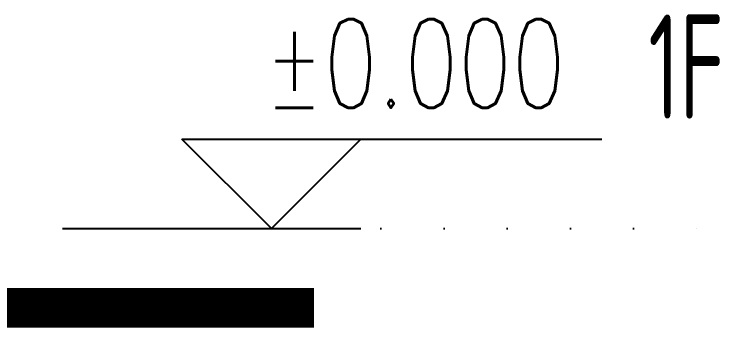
# Model space of a CAD drawing. Header units: millimetres. Extents: x -1048436 to -185795, y -983427 to 400387.
# Drawn here: x -670099 to -666534, y -852910 to -851332 of the extents above; entities that cross this region are included whole.
import ezdxf

# ---------------------------------------------------------------- set-up
doc = ezdxf.new("R2010")
doc.units = ezdxf.units.MM
doc.header["$LTSCALE"] = 500
doc.linetypes.add('DOT', pattern=[6.35, 0, -6.35])
for name, color, linetype in [('DIM_ELEV', 3, 'Continuous'), ('PUB_TEXT', 7, 'Continuous'), ('楼层虚线', 1, 'Continuous')]:
    doc.layers.add(name, color=color, linetype=linetype)
doc.styles.add('_TCH_DIM', font='SIMPLEX', dxfattribs={"bigfont": 'GBCBIG'})
doc.styles.add('XD2008', font='xd-hzs.shx', dxfattribs={"width": 0.7, "bigfont": 'xd-hztxt.shx'})

msp = doc.modelspace()

# ---------------------------------------------------------------- linework, layer by layer
at = {"const_width": 200}
msp.add_lwpolyline([(-738469.5, -852810.4), (-668591, -852810.4)], dxfattribs=at)
at = {"layer": 'DIM_ELEV'}
for p, q in [((-668805, -852410.4), (-669255, -851960.4)), ((-669255, -851960.4), (-667142.7, -851960.4)), ((-668805, -852410.4), (-668355, -851960.4)), ((-669855, -852410.4), (-668355, -852410.4))]:
    msp.add_line(p, q, dxfattribs=at)
at = {"layer": '楼层虚线', "linetype": 'DOT', "ltscale": 0.1}
msp.add_line((-757816.7, -852410.4), (-666533.8, -852410.4), dxfattribs=at)

# ---------------------------------------------------------------- texts
at = {"layer": 'PUB_TEXT'}
for s, height, style, width, p in [('1F', 525, 'XD2008', 0.7, (-666908.4, -851859)), ('%%P0.000', 446.25, '_TCH_DIM', 0.705882, (-668837.7, -851802.9))]:
    msp.add_text(s, height=height, dxfattribs=dict(at, style=style, width=width)).set_placement(p)

doc.saveas('drawing.dxf')
